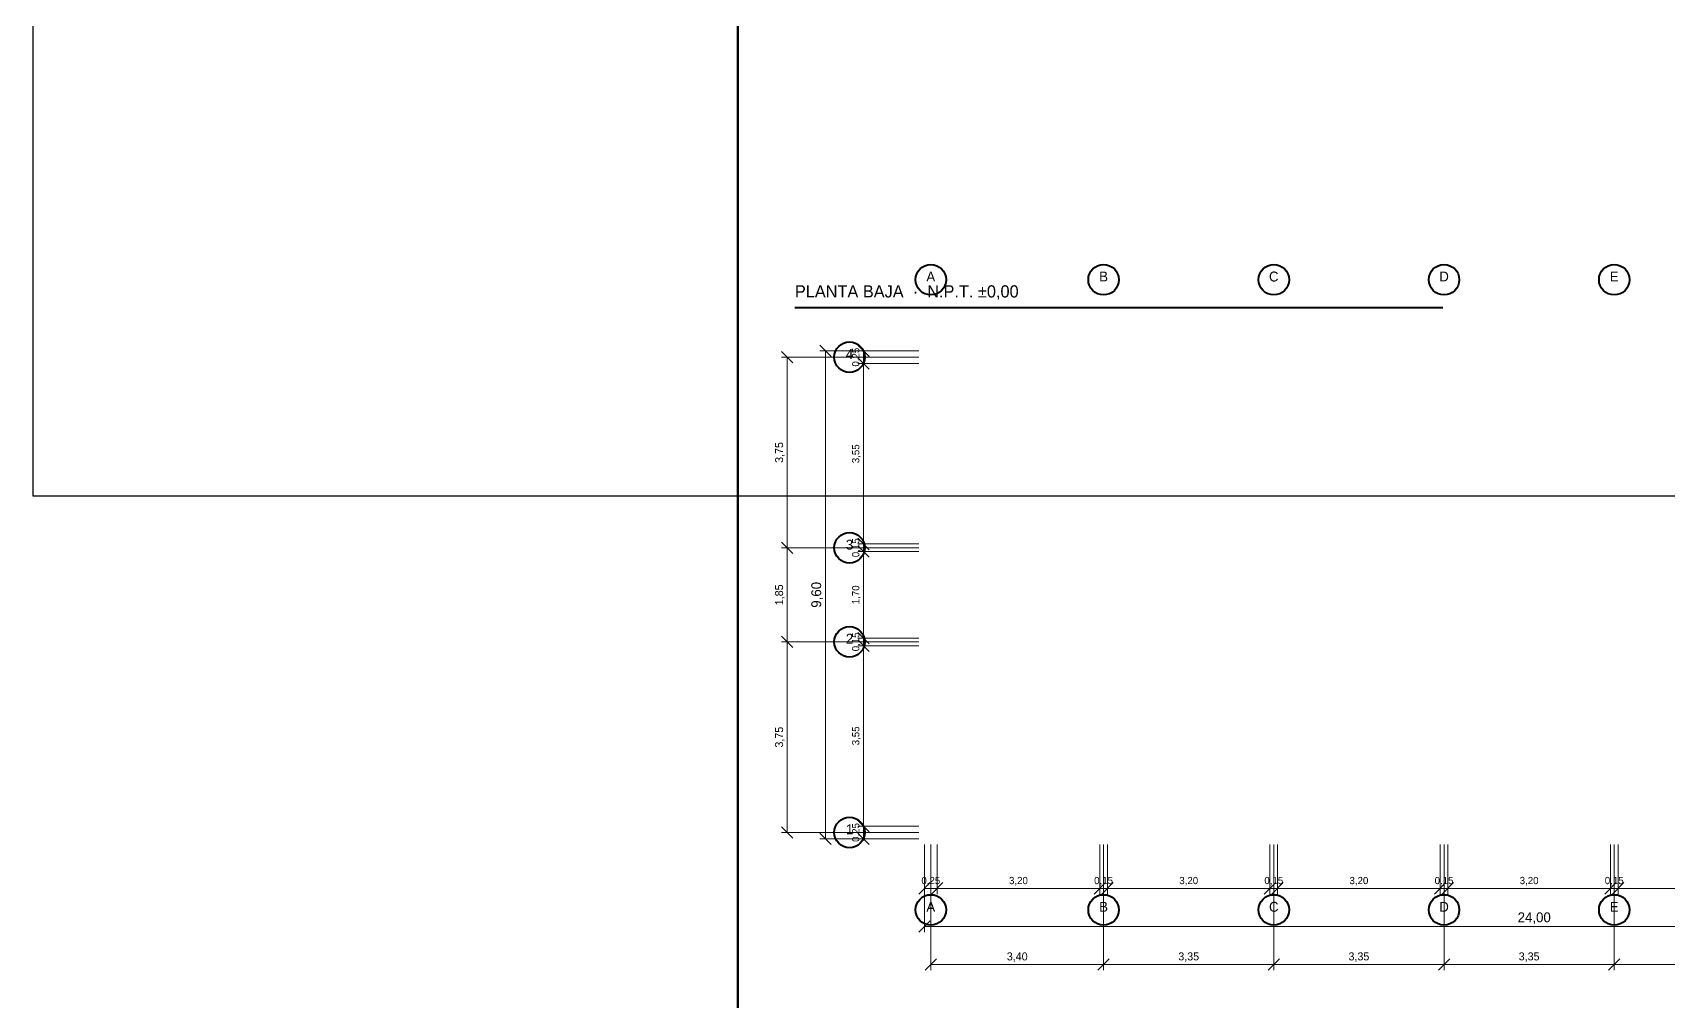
# Model space of a CAD drawing. Header units: metres. Extents: x -8 to 108, y -29 to 108.
# Drawn here: x -8 to 13.46, y -14.63 to -1.93 of the extents above; entities that cross this region are included whole.
import ezdxf
from ezdxf.enums import TextEntityAlignment as Align

# ---------------------------------------------------------------- set-up
doc = ezdxf.new("R2010")
doc.units = ezdxf.units.M
for name, color, linetype, lineweight in [('cota', 7, 'CONTINUOUS', 13), ('cota-texto', 7, 'CONTINUOUS', 5), ('marco', 7, 'CONTINUOUS', 70), ('marco-fino', 7, 'CONTINUOUS', 25), ('marco-medio', 7, 'CONTINUOUS', 40), ('texto', 7, 'CONTINUOUS', 5)]:
    doc.layers.add(name, color=color, linetype=linetype, lineweight=lineweight)

msp = doc.modelspace()

# ---------------------------------------------------------------- linework, layer by layer
at = {"layer": 'cota'}
for p, q in [((1.825, -6.108), (1.975, -6.258)), ((3.625, -6.183), (1.825, -6.183)), ((1.9, -8.683), (1.9, -6.183)), ((2.325, -6.025), (2.475, -6.175)), ((3.625, -6.1), (2.325, -6.1)), ((2.4, -12.5), (2.4, -6.1)), ((2.825, -6.025), (2.975, -6.175)), ((3.625, -6.1), (2.825, -6.1)), ((2.825, -6.192), (2.975, -6.342)), ((2.825, -6.192), (2.975, -6.342)), ((2.9, -6.267), (2.9, -6.1)), ((3.625, -6.267), (2.825, -6.267)), ((3.625, -6.267), (2.825, -6.267)), ((2.9, -8.633), (2.9, -6.267)), ((2.825, -8.558), (2.975, -8.708)), ((2.825, -8.558), (2.975, -8.708)), ((1.825, -8.608), (1.975, -8.758)), ((1.825, -8.608), (1.975, -8.758)), ((3.625, -8.683), (1.825, -8.683)), ((3.625, -8.683), (1.825, -8.683)), ((1.9, -9.917), (1.9, -8.683)), ((3.625, -8.633), (2.825, -8.633)), ((3.625, -8.633), (2.825, -8.633)), ((2.825, -8.658), (2.975, -8.808)), ((2.825, -8.658), (2.975, -8.808)), ((3.625, -8.733), (2.825, -8.733)), ((3.625, -8.733), (2.825, -8.733)), ((2.9, -8.733), (2.9, -8.633)), ((2.9, -9.867), (2.9, -8.733)), ((1.825, -9.842), (1.975, -9.992)), ((1.825, -9.842), (1.975, -9.992)), ((2.825, -9.792), (2.975, -9.942)), ((2.825, -9.792), (2.975, -9.942)), ((3.625, -9.867), (2.825, -9.867)), ((3.625, -9.867), (2.825, -9.867)), ((2.9, -9.967), (2.9, -9.867)), ((3.625, -9.917), (1.825, -9.917)), ((3.625, -9.917), (1.825, -9.917)), ((1.9, -12.417), (1.9, -9.917)), ((2.825, -9.892), (2.975, -10.042)), ((2.825, -9.892), (2.975, -10.042)), ((3.625, -9.967), (2.825, -9.967)), ((3.625, -9.967), (2.825, -9.967)), ((2.9, -12.333), (2.9, -9.967)), ((1.825, -12.342), (1.975, -12.492)), ((3.625, -12.417), (1.825, -12.417)), ((2.325, -12.425), (2.475, -12.575)), ((2.825, -12.258), (2.975, -12.408)), ((2.825, -12.258), (2.975, -12.408)), ((3.625, -12.333), (2.825, -12.333)), ((3.625, -12.333), (2.825, -12.333)), ((2.825, -12.425), (2.975, -12.575)), ((2.9, -12.5), (2.9, -12.333)), ((3.625, -12.5), (2.325, -12.5)), ((3.625, -12.5), (2.825, -12.5)), ((3.7, -12.575), (3.7, -13.725)), ((3.7, -12.575), (3.7, -13.225)), ((3.783, -12.575), (3.783, -14.225)), ((3.867, -12.575), (3.867, -13.225)), ((3.867, -12.575), (3.867, -13.225)), ((6, -12.575), (6, -13.225)), ((6, -12.575), (6, -13.225)), ((6.05, -12.575), (6.05, -14.225)), ((6.05, -12.575), (6.05, -14.225)), ((6.1, -12.575), (6.1, -13.225)), ((6.1, -12.575), (6.1, -13.225)), ((8.233, -12.575), (8.233, -13.225)), ((8.233, -12.575), (8.233, -13.225)), ((8.283, -12.575), (8.283, -14.225)), ((8.283, -12.575), (8.283, -14.225)), ((8.333, -12.575), (8.333, -13.225)), ((8.333, -12.575), (8.333, -13.225)), ((10.467, -12.575), (10.467, -13.225)), ((10.467, -12.575), (10.467, -13.225)), ((10.517, -12.575), (10.517, -14.225)), ((10.517, -12.575), (10.517, -14.225)), ((10.567, -12.575), (10.567, -13.225)), ((10.567, -12.575), (10.567, -13.225)), ((12.7, -12.575), (12.7, -13.225)), ((12.7, -12.575), (12.7, -13.225)), ((12.75, -12.575), (12.75, -14.225)), ((12.75, -12.575), (12.75, -14.225)), ((12.8, -12.575), (12.8, -13.225)), ((12.8, -12.575), (12.8, -13.225)), ((3.625, -13.225), (3.775, -13.075)), ((3.792, -13.225), (3.942, -13.075)), ((3.792, -13.225), (3.942, -13.075)), ((5.925, -13.225), (6.075, -13.075)), ((5.925, -13.225), (6.075, -13.075)), ((6.025, -13.225), (6.175, -13.075)), ((6.025, -13.225), (6.175, -13.075)), ((8.158, -13.225), (8.308, -13.075)), ((8.158, -13.225), (8.308, -13.075)), ((8.258, -13.225), (8.408, -13.075)), ((8.258, -13.225), (8.408, -13.075)), ((10.392, -13.225), (10.542, -13.075)), ((10.392, -13.225), (10.542, -13.075)), ((10.492, -13.225), (10.642, -13.075)), ((10.492, -13.225), (10.642, -13.075)), ((12.625, -13.225), (12.775, -13.075)), ((12.625, -13.225), (12.775, -13.075)), ((12.725, -13.225), (12.875, -13.075)), ((12.725, -13.225), (12.875, -13.075)), ((3.7, -13.15), (3.867, -13.15)), ((3.867, -13.15), (6, -13.15)), ((6, -13.15), (6.1, -13.15)), ((6.1, -13.15), (8.233, -13.15)), ((8.233, -13.15), (8.333, -13.15)), ((8.333, -13.15), (10.467, -13.15)), ((10.467, -13.15), (10.567, -13.15)), ((10.567, -13.15), (12.7, -13.15)), ((12.7, -13.15), (12.8, -13.15)), ((12.8, -13.15), (14.7, -13.15)), ((3.625, -13.725), (3.775, -13.575)), ((3.7, -13.65), (19.7, -13.65)), ((3.708, -14.225), (3.858, -14.075)), ((3.783, -14.15), (6.05, -14.15)), ((5.975, -14.225), (6.125, -14.075)), ((5.975, -14.225), (6.125, -14.075)), ((6.05, -14.15), (8.283, -14.15)), ((8.208, -14.225), (8.358, -14.075)), ((8.208, -14.225), (8.358, -14.075)), ((8.283, -14.15), (10.517, -14.15)), ((10.442, -14.225), (10.592, -14.075)), ((10.442, -14.225), (10.592, -14.075)), ((10.517, -14.15), (12.75, -14.15)), ((12.675, -14.225), (12.825, -14.075)), ((12.675, -14.225), (12.825, -14.075)), ((12.75, -14.15), (14.75, -14.15))]:
    msp.add_line(p, q, dxfattribs=at)
at = {"layer": 'marco'}
msp.add_line((1.25, -29.1), (1.25, -0.6), dxfattribs=at)
at = {"layer": 'marco-fino'}
msp.add_lwpolyline([(-8, -8), (108, -8), (108, 108), (-8, 108)], close=True, dxfattribs=at)
at = {"layer": 'marco-medio'}
msp.add_line((2, -5.53), (10.5, -5.53), dxfattribs=at)
for centre in [(3.783, -5.167), (6.05, -5.167), (8.283, -5.167), (10.517, -5.167), (12.75, -5.167), (2.717, -6.183), (2.717, -8.683), (2.717, -9.917), (2.717, -12.417), (3.783, -13.433), (6.05, -13.433), (8.283, -13.433), (10.517, -13.433), (12.75, -13.433)]:
    msp.add_circle(centre, 0.2, dxfattribs=at)

# ---------------------------------------------------------------- texts
at = {"layer": 'cota-texto'}
for s, height, p in [('0,25', 0.095, (2.845, -6.183)), ('3,75', 0.105, (1.845, -7.433)), ('3,55', 0.095, (2.845, -7.45)), ('0,15', 0.095, (2.845, -8.683)), ('1,85', 0.105, (1.845, -9.3)), ('9,60', 0.13, (2.345, -9.3)), ('1,70', 0.095, (2.845, -9.3)), ('0,15', 0.095, (2.845, -9.917)), ('3,75', 0.105, (1.845, -11.167)), ('3,55', 0.095, (2.845, -11.15)), ('0,25', 0.095, (2.845, -12.417))]:
    msp.add_text(s, height=height, rotation=90, dxfattribs=at).set_placement(p, align=Align.CENTER)
for s, height, p in [('0,25', 0.095, (3.783, -13.095)), ('3,20', 0.095, (4.933, -13.095)), ('0,15', 0.095, (6.05, -13.095)), ('3,20', 0.095, (7.167, -13.095)), ('0,15', 0.095, (8.283, -13.095)), ('3,20', 0.095, (9.4, -13.095)), ('0,15', 0.095, (10.517, -13.095)), ('3,20', 0.095, (11.633, -13.095)), ('0,15', 0.095, (12.75, -13.095)), ('24,00', 0.13, (11.7, -13.595)), ('3,40', 0.105, (4.917, -14.095)), ('3,35', 0.105, (7.167, -14.095)), ('3,35', 0.105, (9.4, -14.095)), ('3,35', 0.105, (11.633, -14.095))]:
    msp.add_text(s, height=height, dxfattribs=at).set_placement(p, align=Align.CENTER)
at = {"layer": 'texto'}
for s, p in [('A', (3.783, -5.19)), ('B', (6.05, -5.19)), ('C', (8.283, -5.19)), ('D', (10.517, -5.19)), ('E', (12.75, -5.19)), ('4', (2.717, -6.207)), ('3', (2.717, -8.707)), ('2', (2.717, -9.94)), ('1', (2.717, -12.44)), ('A', (3.783, -13.457)), ('B', (6.05, -13.457)), ('C', (8.283, -13.457)), ('D', (10.517, -13.457)), ('E', (12.75, -13.457))]:
    msp.add_text(s, height=0.13, dxfattribs=at).set_placement(p, align=Align.CENTER)
msp.add_text('PLANTA BAJA  ·  N.P.T. ±0,00', height=0.16, dxfattribs=at).set_placement((2, -5.4))

doc.saveas('drawing.dxf')
